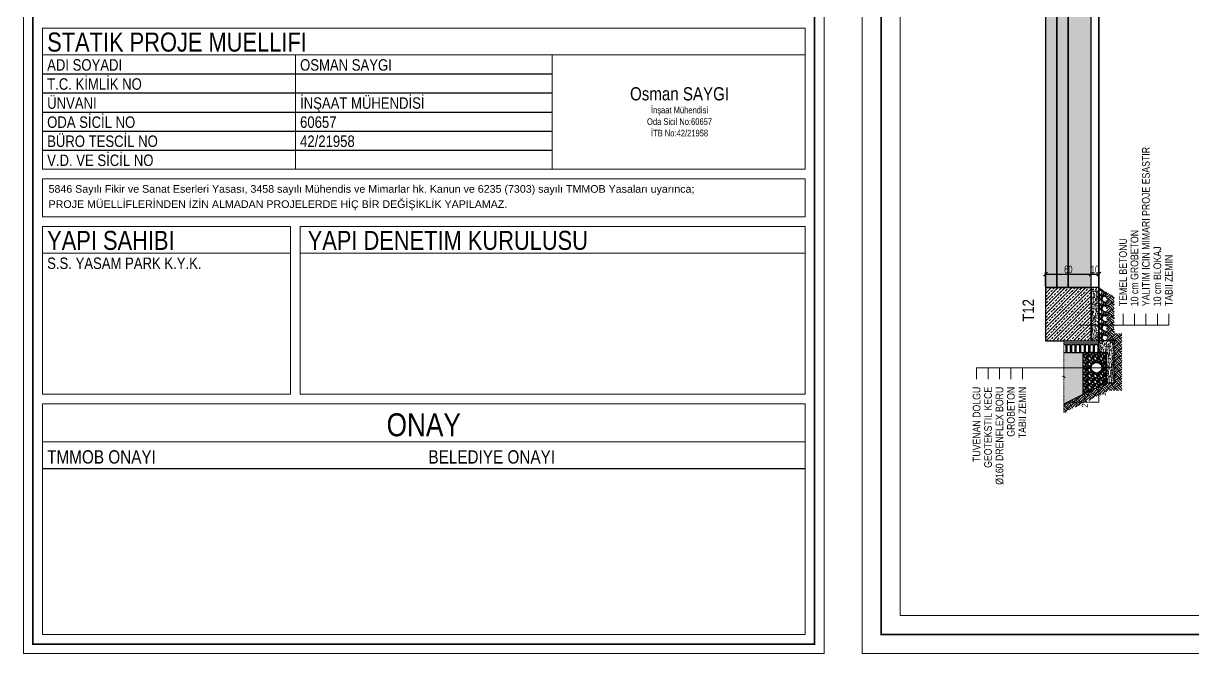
# Model space of a CAD drawing. Header units: millimetres. Extents: x -267 to 94375, y 6431 to 10838.
# Drawn here: x -267 to 1266, y 6532 to 7358 of the extents above; entities that cross this region are included whole.
import ezdxf
from ezdxf.enums import TextEntityAlignment as Align

# ---------------------------------------------------------------- set-up
doc = ezdxf.new("R2010")
doc.units = ezdxf.units.MM
doc.header["$LTSCALE"] = 0.0001
doc.linetypes.add('DASHED', pattern=[19.05, 12.7, -6.35])
for name, color, linetype, lineweight in [('CIZGI (BEYKENT)', 1, 'Continuous', 20), ('KESIT SINIRI (BEYKENT)', 241, 'DASHED', 20), ('OLCU (BEYKENT)', 14, 'Continuous', 20), ('SHEETSUMMARY-35', 9, 'Continuous', 20), ('SHEETSUMMARY-50', 152, 'Continuous', 20), ('SheetView', 40, 'Continuous', 20), ('SheetViewOut', 231, 'Continuous', 20), ('TARAMA (BEYKENT)', 252, 'Continuous', 25), ('TEMEL (BEYKENT)', 2, 'Continuous', 35), ('TEMEL ISMI (BEYKENT)', 40, 'Continuous', 20), ('YAZI (BEYKENT)', 140, 'Continuous', 20), ('ZEMIN (BEYKENT)', 44, 'Continuous', 35)]:
    doc.layers.add(name, color=color, linetype=linetype, lineweight=lineweight)
doc.layers.add('SHEETSUMMARY-30', color=82, linetype='Continuous')
doc.layers.add('TEXT-175', color=12, linetype='Continuous')
doc.styles.add('ArialNarrow', font='ARIALN.TTF')
doc.styles.add('DSMOLC-50', font='bahnschrift light condensed', dxfattribs={"width": 0.75, "height": 10})
doc.styles.add('YAZI (BEYKENT)', font='')
doc.styles.get('YAZI (BEYKENT)').set_extended_font_data('Bahnschrift Light Condensed')
doc.linetypes.add('BATTING', pattern='A,0.00254,-2.54,[134,ltypeshp.shx,S=2.54,R=0,X=-2.54,Y=0],-5.08,[134,ltypeshp.shx,S=2.54,R=180,X=2.54,Y=0],-2.54', length=10.16254)
doc.dimstyles.new('DSMOLC-50', dxfattribs={"dimtxt": 10, "dimasz": 5, "dimexe": 2, "dimexo": 2, "dimgap": 1, "dimtad": 1, "dimdec": 1, "dimrnd": 0.5, "dimzin": 12, "dimdsep": 46, "dimtxsty": 'DSMOLC-50', "dimblk": 'OBLIQUE', "dimblk1": 'OBLIQUE', "dimblk2": 'OBLIQUE', "dimcen": 0, "dimclrt": 7, "dimadec": 0, "dimazin": 0, "dimtfac": 1, "dimtdec": 4, "dimtix": 1, "dimtmove": 2, "dimatfit": 3, "dimfxl": 1, "dimtzin": 0, "dimarcsym": 0})

# ---------------------------------------------------------------- blocks, each defined once
blk = doc.blocks.new('*U5')
at = {"layer": 'TARAMA (BEYKENT)', "lineweight": -3}
h = blk.add_hatch(dxfattribs=at)
h.set_pattern_fill('ANSI33', color=256, style=0)
h.set_pattern_definition([(45, (-1263.024, -3799.726), (-4.490128, 4.490128), []), (45, (-1258.5336, -3799.726), (-4.490128, 4.490128), [3.175, -1.5875])])
h.paths.add_polyline_path([(0, 0), (0, -15), (610.1, -15), (610.1, 0)])
h = blk.add_hatch(dxfattribs=at)
h.set_pattern_fill('AR-CONC', color=256, scale=0.05, style=0)
h.set_pattern_definition([(50, (-1263.024, -3789.726), (9.109233, -0.796954), [0.9525, -10.4775]), (355, (-1263.024, -3789.726), (-1.762171, 9.552842), [0.762, -8.38203]), (100.45144, (-1262.265, -3789.793), (7.347062, 8.755888), [0.8095, -8.904512]), (46.1842, (-1263.024, -3787.186), (13.553952, -2.102116), [1.42875, -15.71625]), (96.63556, (-1261.894, -3787.361), (11.870207, 12.371306), [1.21425, -13.35678]), (351.18415, (-1263.024, -3787.186), (11.870207, 12.371306), [1.143, -12.572987]), (21, (-1261.754, -3787.821), (7.58072, -5.11326), [0.9525, -10.4775]), (326, (-1261.754, -3787.821), (3.090101, 9.209398), [0.762, -8.382]), (71.45144, (-1261.122, -3788.247), (10.670821, 4.096138), [0.8095, -8.904497]), (37.5, (-1263.0237, -3789.7262), (0.1544302, 4.227752), [0, -8.2804, 0, -8.509, 0, -8.41375]), (7.5, (-1263.0237, -3789.726), (3.340983, 5.0090287), [0, -4.8514, 0, -8.0899, 0, -3.20675]), (327.5, (-1265.8558, -3789.7262), (6.7795298, -0.2864372), [0, -3.175, 0, -9.906, 0, -13.1445]), (317.5, (-1267.126, -3789.726), (7.406459, 1.2713246), [0, -4.1275, 0, -6.5786, 0, -9.3345])])
h.paths.add_polyline_path([(0, -15), (0, -30), (610.1, -30), (610.1, -15)])
h = blk.add_hatch(dxfattribs=at)
h.set_pattern_fill('EARTH', color=256, angle=45, style=0)
h.set_pattern_definition([(45, (-1263.024, -3799.726), (0, 8.980256), [6.35, -6.35]), (45, (-1264.7075, -3798.0424), (0, 8.980256), [6.35, -6.35]), (45, (-1266.391, -3796.3586), (0, 8.980256), [6.35, -6.35]), (135, (-1266.391, -3795.236), (-8.980256, 0), [6.35, -6.35]), (135, (-1264.7075, -3793.552), (-8.980256, 0), [6.35, -6.35]), (135, (-1263.024, -3791.8685), (-8.980256, 0), [6.35, -6.35])])
h.paths.add_polyline_path([(0, -30), (0, -60), (610.1, -60), (610.1, -30)])
at = {"layer": 'TARAMA (BEYKENT)', "lineweight": -3, "transparency": 33554483, "flags": 128}
for points in [[(0, -15), (0, -30), (610.1, -30), (610.1, -15)], [(0, -30), (0, -60), (610.1, -60), (610.1, -30)]]:
    blk.add_lwpolyline(points, close=True, dxfattribs=at)
at = {"layer": 'TEMEL (BEYKENT)', "lineweight": -3, "flags": 128}
blk.add_lwpolyline([(0, 0), (0, -15), (610.1, -15), (610.1, 0)], close=True, dxfattribs=at)
blk = doc.blocks.new('_Oblique')
at = {"color": 0, "linetype": 'ByBlock', "lineweight": -2}
blk.add_line((-0.5, -0.5), (0.5, 0.5), dxfattribs=at)
blk = doc.blocks.new('*D8')
at = {"layer": 'DEFPOINTS', "color": 0, "lineweight": -3, "transparency": 16777216}
for p in [(1132.9, 7029.3), (1072.9, 7011.7), (1132.9, 7011.7)]:
    blk.add_point(p, dxfattribs=at)
at = {"layer": 'OLCU (BEYKENT)', "color": 0, "lineweight": -2, "transparency": 16777216}
for p, q in [((1072.9, 7013.7), (1072.9, 7031.3)), ((1072.9, 7029.3), (1132.9, 7029.3)), ((1132.9, 7013.7), (1132.9, 7031.3))]:
    blk.add_line(p, q, dxfattribs=at)
at = {"layer": 'OLCU (BEYKENT)', "color": 0, "lineweight": -2, "transparency": 16777216, "xscale": 5, "yscale": 5, "zscale": 5, "rotation": 180}
blk.add_blockref('_Oblique', (1072.9, 7029.3), dxfattribs=at)
at = {"layer": 'OLCU (BEYKENT)', "color": 0, "lineweight": -2, "transparency": 16777216, "xscale": 5, "yscale": 5, "zscale": 5}
blk.add_blockref('_Oblique', (1132.9, 7029.3), dxfattribs=at)
at = {"layer": 'OLCU (BEYKENT)', "color": 7, "lineweight": -3, "transparency": 16777216, "insert": (1102.9, 7035.4), "char_height": 10, "attachment_point": 5, "style": 'DSMOLC-50'}
blk.add_mtext('60', dxfattribs=at)
blk = doc.blocks.new('*D9')
at = {"layer": 'DEFPOINTS', "color": 0, "lineweight": -3, "transparency": 16777216}
for p in [(1142.9, 7029.3), (1132.9, 7011.7), (1142.9, 7011.7)]:
    blk.add_point(p, dxfattribs=at)
at = {"layer": 'OLCU (BEYKENT)', "color": 0, "lineweight": -2, "transparency": 16777216}
for p, q in [((1132.9, 7013.7), (1132.9, 7031.3)), ((1132.9, 7029.3), (1142.9, 7029.3)), ((1142.9, 7013.7), (1142.9, 7031.3))]:
    blk.add_line(p, q, dxfattribs=at)
at = {"layer": 'OLCU (BEYKENT)', "color": 0, "lineweight": -2, "transparency": 16777216, "xscale": 5, "yscale": 5, "zscale": 5, "rotation": 180}
blk.add_blockref('_Oblique', (1132.9, 7029.3), dxfattribs=at)
at = {"layer": 'OLCU (BEYKENT)', "color": 0, "lineweight": -2, "transparency": 16777216, "xscale": 5, "yscale": 5, "zscale": 5}
blk.add_blockref('_Oblique', (1142.9, 7029.3), dxfattribs=at)
at = {"layer": 'OLCU (BEYKENT)', "color": 7, "lineweight": -3, "transparency": 16777216, "insert": (1137.9, 7035.4), "char_height": 10, "attachment_point": 5, "style": 'DSMOLC-50'}
blk.add_mtext('10', dxfattribs=at)

msp = doc.modelspace()

# ---------------------------------------------------------------- hatches: boundary and pattern name
at = {"layer": 'TARAMA (BEYKENT)', "lineweight": -3}
h = msp.add_hatch(dxfattribs=at)
h.set_pattern_fill('ANSI33', color=256, style=0)
h.set_pattern_definition([(45, (606.1573, 6438.231), (-4.49013, 4.49013), []), (45, (610.6475, 6438.231), (-4.49013, 4.49013), [3.175, -1.5875])])
h.paths.add_polyline_path([(1072.91, 7011.67), (1072.91, 6941.67), (1132.91, 6941.67), (1132.91, 7011.67)])
h = msp.add_hatch(dxfattribs=at)
h.set_pattern_fill('AR-CONC', color=256, scale=0.03, style=0)
h.set_pattern_definition([(50, (606.1573, 6438.231), (5.46554, -0.478173), [0.5715, -6.2865]), (355, (606.1573, 6438.231), (-1.057303, 5.731705), [0.4572, -5.029218]), (100.45144, (606.613, 6438.191), (4.408237, 5.253533), [0.4857, -5.342707]), (46.1842, (606.1573, 6439.755), (8.13237, -1.26127), [0.85725, -9.42975]), (96.6356, (606.835, 6439.65), (7.122124, 7.42278), [0.72855, -8.01407]), (351.1842, (606.157, 6439.755), (7.12212, 7.42278), [0.6858, -7.54379]), (21, (606.9193, 6439.374), (4.548432, -3.067956), [0.5715, -6.2865]), (326, (606.9193, 6439.374), (1.85406, 5.52564), [0.4572, -5.0292]), (71.45144, (607.2984, 6439.1184), (6.402493, 2.457683), [0.4857, -5.3427]), (37.5, (606.1573, 6438.231), (0.092658, 2.536651), [0, -4.96824, 0, -5.1054, 0, -5.04825]), (7.5, (606.1573, 6438.231), (2.00459, 3.005417), [0, -2.91084, 0, -4.85394, 0, -1.92405]), (327.5, (604.458, 6438.231), (4.067718, -0.1718623), [0, -1.905, 0, -5.9436, 0, -7.8867]), (317.5, (603.696, 6438.231), (4.443875, 0.762795), [0, -2.4765, 0, -3.94716, 0, -5.6007])])
h.paths.add_polyline_path([(1132.91, 6941.67), (1142.91, 6941.67), (1142.91, 7011.67), (1132.91, 7011.67)])
h = msp.add_hatch(dxfattribs=at)
h.set_pattern_fill('GRAVEL', color=256, scale=0.5, angle=90)
h.set_pattern_definition([(318.012788, (5183.4961, 6430.3415), (114.3, -101.6), [1.708607, -169.15242]), (274.969741, (5184.7661, 6429.1985), (-12.70000072, 152.39999994), [2.932024, -290.270244]), (222.510447, (5185.0201, 6426.2775), (139.69999995, 127.00000005), [2.067408, -204.673614]), (357.273689, (5188.1951, 6421.3245), (-254, 12.70000003), [2.670023, -264.332187]), (22.833654, (5190.8621, 6421.1975), (-152.4, -63.500000005), [2.61817, -259.19904]), (87.273689, (5193.2751, 6422.2135), (-12.70000003, -254), [2.670023, -264.332187]), (127.69424, (5193.4021, 6424.8805), (127.00000001, -165.099999993), [3.53097, -349.565577]), (162.255328, (5191.2431, 6427.6745), (-279.39999999, 88.900000024), [3.333598, -330.026283]), (211.429566, (5188.0681, 6428.6905), (-165.09999999, -101.60000001), [2.679065, -265.22773]), (265.236358, (5185.7821, 6427.2935), (12.70000002, 139.7), [3.058566, -149.869685]), (312.397438, (5185.5281, 6424.2455), (139.700000005, -152.399999995), [3.95539, -391.583863]), (228.814075, (5188.3221, 6433.8975), (-76.2, -88.9), [1.350023, -133.65283]), (261.469234, (5187.4331, 6432.8815), (25.39999997, 165.1), [2.56841, -254.273195]), (315, (5187.052, 6430.3415), (12.7, 1e-15), [1.796047, -16.164466]), (293.19859, (5185.528, 6429.4525), (-25.4, 63.5), [0.967207, -95.75311]), (21.80141, (5185.909, 6428.5635), (-38.1, -12.7), [1.36783, -67.023765]), (120.963757, (5187.179, 6429.0715), (-25.4, 38.1), [2.2216, -71.83149]), (251.56505, (5186.036, 6430.9765), (12.7, 25.4), [1.606436, -38.55449]), (106.38954, (5185.9091, 6421.1975), (-38.1, 127), [2.25044, -222.794133]), (160.346176, (5185.2741, 6423.3565), (139.7, -50.8), [1.887995, -186.91108]), (23.19859, (5183.496, 6430.9765), (-63.5, -25.4), [1.9344, -94.785918]), (73.61046, (5185.2741, 6431.7385), (-38.09999999, -127), [2.25044, -222.794133]), (69.443955, (5193.7831, 6421.1975), (-25.4, -63.5), [2.170176, -106.33867]), (24.77514, (5194.5451, 6423.2295), (-139.69999997, -63.50000008), [1.81836, -180.017967]), (156.80141, (5196.196, 6431.1035), (-63.5, 25.4), [1.9344, -94.785918]), (107.354025, (5194.4181, 6431.8655), (50.80000001, -165.1), [2.128914, -210.76188]), (159.443955, (5196.1961, 6424.8805), (63.5, -25.4), [1.085088, -107.42376]), (191.30993, (5196.196, 6430.3415), (-50.8, -12.7), [0.647573, -64.109975]), (255.96376, (5195.561, 6430.2145), (12.7, 38.1), [2.61817, -49.745273]), (276.009006, (5194.9261, 6427.6745), (-12.70000001, 127), [2.426335, -240.206824]), (33.69007, (5188.322, 6429.0715), (-25.4, -12.7), [1.83162, -43.95888]), (83.157227, (5189.8461, 6430.0875), (25.39999999, 215.9), [3.197784, -316.580045]), (150.945396, (5190.2271, 6433.2625), (88.9, -50.8), [1.30754, -129.44696]), (180, (5189.084, 6433.898), (-12.7, -12.7), [0.762, -11.938]), (210.256437, (5194.5451, 6427.4205), (88.9, 50.8), [1.764335, -174.669704]), (138.012788, (5193.0211, 6426.5315), (-114.3, 101.6), [3.417214, -167.44381]), (90, (5190.481, 6428.818), (-12.7, 12.7), [3.302, -9.398]), (55.304846, (5190.4811, 6432.1195), (88.89999993, 127.00000005), [2.008048, -198.796584]), (344.054604, (5191.624, 6433.7705), (50.8, -12.7), [1.849145, -90.60825]), (297.645975, (5193.4021, 6433.2625), (126.99999998, -241.30000001), [3.010725, -298.062322]), (265.426079, (5194.7991, 6430.5955), (-12.7, -165.1), [3.185147, -315.329232])])
h.paths.add_polyline_path([(1152.91, 7005.9), (1142.91, 7011.67), (1142.91, 6941.67), (1152.91, 6941.67)])
h = msp.add_hatch(dxfattribs=at)
h.set_pattern_fill('EARTH', color=256, angle=135)
h.set_pattern_definition([(135, (5196.196, 6421.1975), (-8.980256, -2e-15), [6.35, -6.35]), (135, (5194.512, 6419.514), (-8.980256, -2e-15), [6.35, -6.35]), (135, (5192.8285, 6417.83), (-8.980256, -2e-15), [6.35, -6.35]), (225, (5191.706, 6417.83), (2e-15, -8.980256), [6.35, -6.35]), (225, (5190.022, 6419.514), (2e-15, -8.980256), [6.35, -6.35]), (225, (5188.3384, 6421.1975), (2e-15, -8.980256), [6.35, -6.35])])
h.paths.add_polyline_path([(1162.91, 7000.13), (1152.91, 7005.9), (1152.91, 6941.67), (1162.91, 6941.67), (1162.91, 6886.67), (1152.91, 6886.67), (1097.02, 6858.72), (1097.02, 6847.54), (1155.27, 6876.67), (1172.91, 6876.67), (1172.91, 6951.67), (1162.91, 6951.67)])
at = {"layer": 'TARAMA (BEYKENT)'}
h = msp.add_hatch(dxfattribs=at)
h.set_pattern_fill('AR-CONC', color=256, scale=0.03, angle=90)
h.set_pattern_definition([(140, (5196.196, 6421.1975), (0.4781726, 5.46554), [0.5715, -6.2865]), (85, (5196.196, 6421.1975), (-5.731705, -1.057303), [0.4572, -5.0292175]), (190.45144, (5196.236, 6421.653), (-5.2535326, 4.4082374), [0.4857, -5.342707]), (136.1842, (5194.672, 6421.1975), (1.26127, 8.132371), [0.85725, -9.42975]), (186.63556, (5194.777, 6421.875), (-7.422784, 7.122124), [0.72855, -8.014068]), (81.18415, (5194.672, 6421.1975), (-7.422784, 7.122124), [0.685799, -7.543792]), (111, (5195.053, 6421.9595), (3.067956, 4.5484317), [0.5715, -6.2865]), (56, (5195.053, 6421.9595), (-5.525639, 1.854061), [0.4572, -5.0292]), (161.45145, (5195.309, 6422.3385), (-2.457683, 6.4024926), [0.4857, -5.342698]), (127.5, (5196.196, 6421.1975), (-2.5366512, 0.0926581), [0, -4.96824, 0, -5.1054, 0, -5.04825]), (97.5, (5196.196, 6421.1975), (-3.0054172, 2.0045899), [0, -2.91084, 0, -4.85394, 0, -1.92405]), (57.5, (5196.196, 6419.4982), (0.1718623, 4.0677179), [0, -1.905, 0, -5.9436, 0, -7.8867]), (47.5, (5196.196, 6418.7362), (-0.7627947, 4.4438754), [0, -2.4765, 0, -3.94716, 0, -5.6007])])
h.paths.add_polyline_path([(1142.91, 6941.67), (1142.91, 6926.67), (1152.91, 6926.67), (1152.91, 6886.67), (1162.91, 6886.67), (1162.91, 6941.67)])
at = {"layer": 'TARAMA (BEYKENT)', "lineweight": -3}
h = msp.add_hatch(dxfattribs=at)
h.set_pattern_fill('GRAVEL', color=256, scale=0.2, angle=90)
h.set_pattern_definition([(318.012788, (5191.1161, 6424.8551), (45.719999997, -40.640000003), [0.683443, -67.660967]), (274.969741, (5191.62408, 6424.3979), (-5.080000289, 60.959999976), [1.1728094, -116.108098]), (222.510447, (5191.72568, 6423.2295), (55.87999998, 50.800000021), [0.826963, -81.8694456]), (357.273689, (5192.99568, 6421.2483), (-101.6, 5.08000001), [1.068009, -105.732875]), (22.833654, (5194.06248, 6421.1975), (-60.959999999, -25.400000002), [1.0472674, -103.6796155]), (87.273689, (5195.02768, 6421.6039), (-5.08000001, -101.6), [1.068009, -105.732875]), (127.6942405, (5195.07848, 6422.6707), (50.800000004, -66.039999997), [1.4123873, -139.8262306]), (162.2553284, (5194.21488, 6423.7883), (-111.759999997, 35.56000001), [1.333439, -132.010513]), (211.4295656, (5192.94488, 6424.1947), (-66.039999996, -40.640000006), [1.071626, -106.0910914]), (265.236358, (5192.0305, 6423.6359), (5.08000001, 55.88), [1.2234266, -59.947874]), (312.397438, (5191.92888, 6422.4167), (55.880000002, -60.959999998), [1.582156, -156.633545]), (228.814075, (5193.0465, 6426.2775), (-30.48, -35.56), [0.540009, -53.4611316]), (261.4692344, (5192.69088, 6425.8711), (10.159999988, 66.040000002), [1.027364, -101.709278]), (315, (5192.5385, 6424.855), (5.08, 4e-16), [0.7184187, -6.465786]), (293.19859, (5191.9289, 6424.4995), (-10.16, 25.4), [0.3868826, -38.301245]), (21.80141, (5192.0813, 6424.1439), (-15.24, -5.08), [0.547131, -26.809506]), (120.963757, (5192.5893, 6424.3471), (-10.16, 15.24), [0.8886393, -28.732596]), (251.56505, (5192.1321, 6425.1091), (5.08, 10.16), [0.642574, -15.421796]), (106.38954, (5192.08128, 6421.1975), (-15.24, 50.8), [0.900176, -89.1176533]), (160.346176, (5191.82728, 6422.0611), (55.88, -20.320000002), [0.755198, -74.7644314]), (23.19859, (5191.1161, 6425.1091), (-25.4, -10.16), [0.77376, -37.914367]), (73.61046, (5191.82728, 6425.4139), (-15.239999996, -50.800000001), [0.900176, -89.1176533]), (69.443955, (5195.2309, 6421.1975), (-10.16, -25.4), [0.8680704, -42.5354686]), (24.775141, (5195.53568, 6422.0103), (-55.879999986, -25.40000003), [0.727344, -72.007187]), (156.80141, (5196.1961, 6425.1599), (-25.4, 10.16), [0.77376, -37.914367]), (107.354025, (5195.48488, 6425.4647), (20.320000004, -66.039999999), [0.8515655, -84.304752]), (159.443955, (5196.1961, 6422.6707), (25.4, -10.16), [0.434035, -42.969504]), (191.309932, (5196.1961, 6424.8551), (-20.32, -5.08), [0.259029, -25.64399]), (255.963757, (5195.9421, 6424.8043), (5.08, 15.24), [1.0472674, -19.898109]), (276.009006, (5195.68808, 6423.7883), (-5.080000003, 50.8), [0.970534, -96.08273]), (33.690068, (5193.0465, 6424.3471), (-10.16, -5.08), [0.732648, -17.583553]), (83.1572266, (5193.65608, 6424.7535), (10.159999995, 86.360000001), [1.2791135, -126.632018]), (150.945396, (5193.8085, 6426.0235), (35.56, -20.32), [0.5230165, -51.7787846]), (180, (5193.3513, 6426.2775), (-5.08, -5.08), [0.3048, -4.7752]), (210.256437, (5195.53568, 6423.6867), (35.56, 20.319999998), [0.705734, -69.8678815]), (138.012788, (5194.9261, 6423.3311), (-45.719999997, 40.640000003), [1.366886, -66.9775244]), (90, (5193.91, 6424.2455), (-5.08, 5.08), [1.3208, -3.7592]), (55.3048465, (5193.91008, 6425.5663), (35.559999973, 50.80000002), [0.803219, -79.5186334]), (344.054604, (5194.3673, 6426.2267), (20.32, -5.08), [0.739658, -36.2433]), (297.6459754, (5195.07848, 6426.0235), (50.799999993, -96.520000004), [1.20429, -119.224929]), (265.426079, (5195.63728, 6424.9567), (-5.08, -66.04), [1.274059, -126.131693])])
h.paths.add_polyline_path([(1106.91, 6926.67), (1106.91, 6927.17), (1105.91, 6927.17), (1105.91, 6926.67), (1100.91, 6926.67), (1100.91, 6927.17), (1099.91, 6927.17), (1099.91, 6926.67), (1097.02, 6926.67), (1097.02, 6895.86), (1095.3, 6895.23), (1098.73, 6893.98), (1097.02, 6893.36), (1097.02, 6858.72), (1121.91, 6871.17), (1121.91, 6926.67), (1118.91, 6926.67), (1118.91, 6927.17), (1117.91, 6927.17), (1117.91, 6926.67), (1112.91, 6926.67), (1112.91, 6927.17), (1111.91, 6927.17), (1111.91, 6926.67)])
h = msp.add_hatch(dxfattribs=at)
h.set_pattern_fill('GRAVEL', color=256, scale=0.3, angle=90)
h.set_pattern_definition([(318.012788, (5188.5761, 6426.6839), (68.579999996, -60.960000005), [1.025164, -101.491451]), (274.969741, (5189.33808, 6425.9981), (-7.620000434, 91.439999964), [1.759214, -174.162147]), (222.510447, (5189.4905, 6424.2455), (83.81999997, 76.20000003), [1.240445, -122.804168]), (357.273689, (5191.39548, 6421.2737), (-152.4, 7.620000016), [1.602014, -158.599312]), (22.833654, (5192.9957, 6421.1975), (-91.44, -38.100000003), [1.570901, -155.519423]), (87.273689, (5194.44348, 6421.8071), (-7.620000016, -152.4), [1.602014, -158.599312]), (127.6942405, (5194.51968, 6423.4073), (76.200000006, -99.059999996), [2.118581, -209.739346]), (162.255328, (5193.22428, 6425.0837), (-167.639999995, 53.340000014), [2.000159, -198.01577]), (211.429566, (5191.31928, 6425.6933), (-99.059999995, -60.96000001), [1.607439, -159.136637]), (265.236358, (5189.9477, 6424.8551), (7.62000001, 83.82), [1.83514, -89.921811]), (312.397438, (5189.79528, 6423.0263), (83.820000003, -91.439999997), [2.373234, -234.950318]), (228.814075, (5191.4717, 6428.8175), (-45.72, -53.34), [0.810014, -80.191697]), (261.469234, (5190.9383, 6428.2079), (15.239999983, 99.060000003), [1.541046, -152.563917]), (315, (5190.7097, 6426.684), (7.62, 6e-16), [1.077628, -9.69868]), (293.19859, (5189.7953, 6426.1505), (-15.24, 38.1), [0.580324, -57.451867]), (21.80141, (5190.0239, 6425.6171), (-22.86, -7.62), [0.820697, -40.214259]), (120.963757, (5190.7859, 6425.9219), (-15.24, 22.86), [1.332959, -43.098894]), (251.56505, (5190.1, 6427.065), (7.62, 15.24), [0.963861, -23.132694]), (106.38954, (5190.0239, 6421.1975), (-22.86, 76.2), [1.350264, -133.67648]), (160.346176, (5189.6429, 6422.4929), (83.82, -30.48), [1.132797, -112.146647]), (23.19859, (5188.5761, 6427.0649), (-38.1, -15.24), [1.16064, -56.871551]), (73.61046, (5189.6429, 6427.5221), (-22.859999995, -76.2), [1.350264, -133.67648]), (69.443955, (5194.7483, 6421.1975), (-15.24, -38.1), [1.302106, -63.803203]), (24.77514, (5195.2055, 6422.4167), (-83.81999998, -38.100000045), [1.091016, -108.01078]), (156.80141, (5196.1961, 6427.1411), (-38.1, 15.24), [1.16064, -56.871551]), (107.354025, (5195.1293, 6427.5983), (30.480000006, -99.06), [1.277348, -126.457128]), (159.443955, (5196.1961, 6423.4073), (38.1, -15.24), [0.651053, -64.454256]), (191.309932, (5196.1961, 6426.6839), (-30.48, -7.62), [0.388544, -38.465985]), (255.963757, (5195.815, 6426.6077), (7.62, 22.86), [1.570901, -29.847164]), (276.009006, (5195.4341, 6425.0837), (-7.620000004, 76.2), [1.455801, -144.124095]), (33.69007, (5191.4717, 6425.922), (-15.24, -7.62), [1.098972, -26.375329]), (83.157227, (5192.38608, 6426.5315), (15.239999993, 129.54), [1.91867, -189.948027]), (150.945396, (5192.6147, 6428.4365), (53.34, -30.48), [0.784525, -77.668177]), (180, (5191.929, 6428.8175), (-7.62, -7.62), [0.4572, -7.1628]), (210.256437, (5195.2055, 6424.9313), (53.34, 30.479999996), [1.058601, -104.801822]), (138.012788, (5194.2911, 6424.3979), (-68.579999996, 60.960000005), [2.050329, -100.466287]), (90, (5192.767, 6425.7695), (-7.62, 7.62), [1.9812, -5.6388]), (55.304846, (5192.7671, 6427.7507), (53.33999996, 76.20000003), [1.204829, -119.27795]), (344.054604, (5193.4529, 6428.7413), (30.48, -7.62), [1.109487, -54.36495]), (297.645975, (5194.51968, 6428.4365), (76.19999999, -144.780000005), [1.806435, -178.837393]), (265.426079, (5195.35788, 6426.8363), (-7.62, -99.06), [1.911088, -189.19754])])
edge = h.paths.add_edge_path()
edge.add_arc((1139.91, 6906.67), 8, 90, 450)
h.paths.add_polyline_path([(1124.91, 6926.67), (1124.91, 6927.17), (1123.91, 6927.17), (1123.91, 6926.67), (1121.91, 6926.67), (1121.91, 6871.17), (1152.91, 6886.67), (1152.91, 6926.67), (1142.91, 6926.67), (1142.91, 6927.17), (1141.91, 6927.17), (1141.91, 6926.67), (1136.91, 6926.67), (1136.91, 6927.17), (1135.91, 6927.17), (1135.91, 6926.67), (1130.91, 6926.67), (1130.91, 6927.17), (1129.91, 6927.17), (1129.91, 6926.67)])

# ---------------------------------------------------------------- linework, layer by layer
at = {"layer": 'CIZGI (BEYKENT)'}
for p, q in [((1174.63, 6962.31), (1174.63, 6977.31)), ((1189.63, 6962.31), (1189.63, 6977.31)), ((1204.63, 6962.31), (1204.63, 6977.31)), ((1219.63, 6962.31), (1219.63, 6977.31)), ((1234.63, 6962.31), (1234.63, 6977.31)), ((1234.63, 6962.31), (1115.72, 6962.31)), ((1167.54, 6906.67), (982.59, 6906.67)), ((982.59, 6906.67), (982.59, 6891.67)), ((997.59, 6906.67), (997.59, 6891.67)), ((1012.59, 6906.67), (1012.59, 6891.67)), ((1027.59, 6906.67), (1027.59, 6891.67)), ((1042.59, 6906.67), (1042.59, 6891.67)), ((1142.91, 6881.67), (1142.91, 6861.67)), ((1142.91, 6861.67), (1102.91, 6861.67))]:
    msp.add_line(p, q, dxfattribs=at)
at = {"layer": 'KESIT SINIRI (BEYKENT)', "flags": 128}
msp.add_lwpolyline([(1097.02, 6847.54), (1097.02, 6893.36), (1098.73, 6893.98), (1095.3, 6895.23), (1097.02, 6895.86), (1097.02, 6941.67)], dxfattribs=at)
at = {"layer": 'SHEETSUMMARY-30'}
for p, q in [((-242.41, 7291.81), (425.92, 7291.81)), ((-242.41, 7266.81), (425.92, 7266.81)), ((-242.41, 7241.81), (425.92, 7241.81)), ((-242.41, 7216.81), (425.92, 7216.81)), ((-242.41, 7191.81), (425.92, 7191.81)), ((-242.41, 6774.31), (757.59, 6774.31))]:
    msp.add_line(p, q, dxfattribs=at)
at = {"layer": 'SHEETSUMMARY-50', "const_width": 2, "flags": 128}
for points in [[(857.59, 6556.81), (8913.61, 6556.81), (8913.61, 10706.81), (857.59, 10706.81)], [(-254.91, 8004.31), (770.09, 8004.31), (770.09, 6544.31), (-254.91, 6544.31)]]:
    msp.add_lwpolyline(points, close=True, dxfattribs=at)
at = {"layer": 'SheetView'}
for p, q in [((-242.41, 7316.81), (757.59, 7316.81)), ((89.25, 7166.81), (89.25, 7316.81)), ((425.92, 7166.81), (425.92, 7316.81)), ((-242.41, 7056.81), (83, 7056.81)), ((95.5, 7056.81), (757.59, 7056.81)), ((-242.41, 6809.31), (757.59, 6809.31))]:
    msp.add_line(p, q, dxfattribs=at)
for points in [[(882.59, 6581.81), (8288.61, 6581.81), (8288.61, 10681.81), (882.59, 10681.81)], [(-242.41, 7351.81), (757.59, 7351.81), (757.59, 7166.81), (-242.41, 7166.81)], [(-242.41, 7154.31), (757.59, 7154.31), (757.59, 7104.31), (-242.41, 7104.31)], [(-242.41, 7091.81), (83, 7091.81), (83, 6871.81), (-242.41, 6871.81)], [(95.5, 7091.81), (757.59, 7091.81), (757.59, 6871.81), (95.5, 6871.81)], [(-242.41, 6859.31), (757.59, 6859.31), (757.59, 6556.81), (-242.41, 6556.81)]]:
    msp.add_lwpolyline(points, close=True, dxfattribs=at)
at = {"layer": 'SheetViewOut'}
for points in [[(832.59, 6531.81), (8938.61, 6531.81), (8938.61, 10731.81), (832.59, 10731.81)], [(-267.41, 8016.81), (782.59, 8016.81), (782.59, 6531.81), (-267.41, 6531.81)]]:
    msp.add_lwpolyline(points, close=True, dxfattribs=at)
at = {"layer": 'TARAMA (BEYKENT)', "linetype": 'BATTING', "ltscale": 0.4}
msp.add_line((1097.02, 6939.17), (1142.91, 6939.17), dxfattribs=at)
at = {"layer": 'TARAMA (BEYKENT)'}
for p, q in [((1099.91, 6936.17), (1100.91, 6936.17)), ((1105.91, 6936.17), (1106.91, 6936.17)), ((1111.91, 6936.17), (1112.91, 6936.17)), ((1117.91, 6936.17), (1118.91, 6936.17)), ((1123.91, 6936.17), (1124.91, 6936.17)), ((1129.91, 6936.17), (1130.91, 6936.17)), ((1135.91, 6936.17), (1136.91, 6936.17)), ((1141.91, 6936.17), (1142.91, 6936.17)), ((1099.91, 6927.17), (1100.91, 6927.17)), ((1105.91, 6927.17), (1106.91, 6927.17)), ((1111.91, 6927.17), (1112.91, 6927.17)), ((1117.91, 6927.17), (1118.91, 6927.17)), ((1121.91, 6926.67), (1121.91, 6871.17)), ((1123.91, 6927.17), (1124.91, 6927.17)), ((1129.91, 6927.17), (1130.91, 6927.17)), ((1135.91, 6927.17), (1136.91, 6927.17)), ((1141.91, 6927.17), (1142.91, 6927.17))]:
    msp.add_line(p, q, dxfattribs=at)
msp.add_lwpolyline([(1097.02, 6926.67), (1099.91, 6926.67), (1099.91, 6936.67), (1097.02, 6936.67)], dxfattribs=at)
for points in [[(1105.91, 6926.67), (1105.91, 6936.67), (1100.91, 6936.67), (1100.91, 6926.67)], [(1111.91, 6926.67), (1111.91, 6936.67), (1106.91, 6936.67), (1106.91, 6926.67)], [(1117.91, 6926.67), (1117.91, 6936.67), (1112.91, 6936.67), (1112.91, 6926.67)], [(1123.91, 6926.67), (1123.91, 6936.67), (1118.91, 6936.67), (1118.91, 6926.67)], [(1129.91, 6926.67), (1129.91, 6936.67), (1124.91, 6936.67), (1124.91, 6926.67)], [(1135.91, 6926.67), (1135.91, 6936.67), (1130.91, 6936.67), (1130.91, 6926.67)], [(1141.91, 6926.67), (1141.91, 6936.67), (1136.91, 6936.67), (1136.91, 6926.67)], [(1162.91, 6886.67), (1162.91, 6941.67), (1142.91, 6941.67), (1142.91, 6926.67), (1152.91, 6926.67), (1152.91, 6886.67)]]:
    msp.add_lwpolyline(points, close=True, dxfattribs=at)
at = {"layer": 'TARAMA (BEYKENT)', "flags": 128}
msp.add_lwpolyline([(1152.91, 6886.67), (1097.02, 6858.72)], dxfattribs=at)
at = {"layer": 'TARAMA (BEYKENT)'}
for radius in [8, 7]:
    msp.add_circle((1139.91, 6906.67), radius, dxfattribs=at)
at = {"layer": 'TEMEL (BEYKENT)', "lineweight": -3, "flags": 128}
for points in [[(1072.91, 7011.67), (1072.91, 6941.67), (1132.91, 6941.67), (1132.91, 7011.67)], [(1132.91, 6941.67), (1142.91, 6941.67), (1142.91, 7011.67), (1132.91, 7011.67)]]:
    msp.add_lwpolyline(points, close=True, dxfattribs=at)
at = {"layer": 'ZEMIN (BEYKENT)'}
msp.add_line((1142.91, 8656.65), (1142.91, 6926.67), dxfattribs=at)

# ---------------------------------------------------------------- block references
at = {"layer": 'TARAMA (BEYKENT)', "lineweight": -3, "rotation": 90}
msp.add_blockref('*U5', (1072.91, 7011.67), dxfattribs=at)

# ---------------------------------------------------------------- texts
at = {"layer": 'SHEETSUMMARY-35', "style": 'YAZI (BEYKENT)'}
for s, p in [('ADI SOYADI', (-236.23, 7296.08)), ('OSMAN SAYGI', (95.43, 7296.08)), ('T.C. KİMLİK NO', (-236.23, 7271.08)), ('ÜNVANI', (-236.23, 7246.08)), ('İNŞAAT MÜHENDİSİ', (95.43, 7246.08)), ('ODA SİCİL NO', (-236.23, 7221.08)), ('60657', (95.43, 7221.08)), ('BÜRO TESCİL NO', (-236.23, 7196.08)), ('42/21958', (95.43, 7196.08)), ('V.D. VE SİCİL NO', (-236.23, 7171.08)), ('S.S. YASAM PARK K.Y.K.', (-236.23, 7036.08))]:
    msp.add_text(s, height=15, dxfattribs=at).set_placement(p)
for s, height, p in [('Osman SAYGI', 17.28, (593.05, 7257.11)), ('İnşaat Mühendisi', 8.64, (593.05, 7240.09)), ('Oda Sicil No:60657', 8.64, (593.05, 7224.98)), ('İTB No:42/21958', 8.64, (593.05, 7209.87))]:
    msp.add_text(s, height=height, dxfattribs=at).set_placement(p, align=Align.CENTER)
msp.add_text('ONAY', height=30, dxfattribs=at).set_placement((257.59, 6807.81), align=Align.BOTTOM_CENTER)
at = {"layer": 'SHEETSUMMARY-35', "char_height": 10, "attachment_point": 7, "style": 'ArialNarrow'}
for s, insert in [('\\fArial|b0|i0|c1254|p18;5846 Sayılı Fikir ve Sanat Eserleri Yasası, 3458 sayılı Mühendis ve Mimarlar hk. Kanun ve 6235 (7303) sayılı TMMOB Yasaları uyarınca;', (-234.39, 7133)), ('\\fArial|b0|i0|c1254|p18;PROJE MÜELLİFLERİNDEN İZİN ALMADAN PROJELERDE HİÇ BİR DEĞİŞİKLİK YAPILAMAZ.', (-234.39, 7113))]:
    msp.add_mtext(s, dxfattribs=dict(at, insert=insert))
at = {"layer": 'TEMEL ISMI (BEYKENT)', "style": 'YAZI (BEYKENT)'}
msp.add_text('T12', height=15, rotation=90, dxfattribs=at).set_placement((1057.91, 6966.96))
at = {"layer": 'TEXT-175', "style": 'YAZI (BEYKENT)'}
for s, height, p in [('STATIK PROJE MUELLIFI', 25, (-236.23, 7321.08)), ('YAPI SAHIBI', 25, (-236.23, 7061.08)), ('YAPI DENETIM KURULUSU', 25, (105.43, 7061.08)), ('TMMOB ONAYI', 17.5, (-236.23, 6780.95)), ('BELEDIYE ONAYI', 17.5, (263.77, 6780.95))]:
    msp.add_text(s, height=height, dxfattribs=at).set_placement(p)
at = {"layer": 'YAZI (BEYKENT)', "style": 'YAZI (BEYKENT)'}
for s, p in [('YALITIM ICIN MIMARI PROJE ESASTIR', (1204.63, 6987.31)), ('10 cm GROBETON', (1189.63, 6987.31)), ('TEMEL BETONU', (1174.63, 6987.31)), ('10 cm BLOKAJ', (1219.63, 6987.31)), ('TABII ZEMIN', (1234.63, 6987.31))]:
    msp.add_text(s, height=10, rotation=90, dxfattribs=at).set_placement(p, align=Align.MIDDLE_LEFT)
for s, p in [('TUVENAN DOLGU', (982.59, 6881.67)), ('GEOTEKSTIL KECE', (997.59, 6881.67)), ('Ø160 DRENFLEX BORU', (1012.59, 6881.67)), ('GROBETON', (1027.59, 6881.67)), ('TABII ZEMIN', (1042.59, 6881.67))]:
    msp.add_text(s, height=10, rotation=90, dxfattribs=at).set_placement(p, align=Align.MIDDLE_RIGHT)
for s, p in [('1', (1143.83, 6871.93)), ('2', (1120.53, 6857))]:
    msp.add_text(s, height=8, rotation=90, dxfattribs=at).set_placement(p, align=Align.TOP_CENTER)

# ---------------------------------------------------------------- dimensions: what is measured, and where the dimension line sits
at = {"layer": 'OLCU (BEYKENT)', "lineweight": -3}
for base, p1, p2, picture, middle in [((1132.91, 7029.26), (1072.91, 7011.67), (1132.91, 7011.67), '*D8', (1102.91, 7035.36)), ((1142.91, 7029.26), (1132.91, 7011.67), (1142.91, 7011.67), '*D9', (1137.91, 7035.36))]:
    dim = msp.add_linear_dim(base=base, p1=p1, p2=p2, dimstyle='DSMOLC-50', dxfattribs=at)
    dim.commit()
    dim.dimension.update_dxf_attribs({"geometry": picture, "text_midpoint": middle})

doc.saveas('drawing.dxf')
